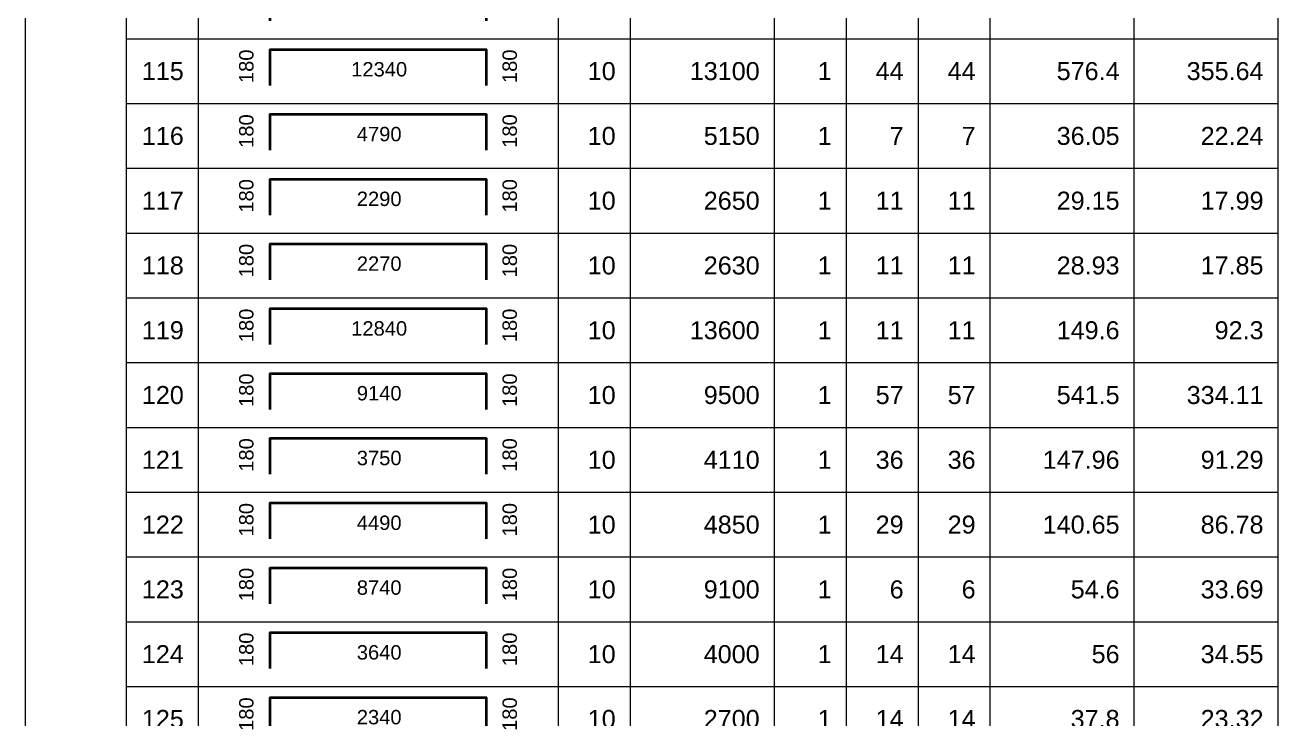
# Model space of a CAD drawing. Header units: millimetres. Extents: x -247377 to 927516, y -864259 to 155594.
# Drawn here: x 866340 to 883745, y -671312 to -661672 of the extents above; entities that cross this region are included whole.
import ezdxf
from ezdxf.enums import TextEntityAlignment as Align

# ---------------------------------------------------------------- set-up
doc = ezdxf.new("R2010")
doc.units = ezdxf.units.MM
doc.header["$MEASUREMENT"] = 0
for name, color, linetype, lineweight in [('NDC_FRAME', 7, 'Continuous', 20), ('NDC_S_REBAR', 4, 'Continuous', 35), ('NDC_S_VN TEXT', 7, 'Continuous', 20), ('NDC_Table', 3, 'Continuous', 20)]:
    doc.layers.add(name, color=color, linetype=linetype, lineweight=lineweight)
doc.styles.add('ARIAL', font='arial.ttf', dxfattribs={"width": 0.8})

# ---------------------------------------------------------------- blocks, each defined once
blk = doc.blocks.new('dang04')
at = {"layer": 'NDC_S_REBAR'}
blk.add_lwpolyline([(3405, -650), (3405, -150), (6405, -150), (6405, -650)], dxfattribs=at)
at = {"layer": 'NDC_Table'}
for p, q in [((0, 0), (0, -900)), ((1405, 0), (1405, -900)), ((2405, 0), (2405, -900)), ((7405, 0), (7405, -900)), ((8405, 0), (8405, -900)), ((10405, 0), (10405, -900)), ((11405, 0), (11405, -900)), ((12405, 0), (12405, -900)), ((13405, 0), (13405, -900)), ((15405, 0), (15405, -900)), ((17405, 0), (17405, -900)), ((1405, -900), (17405, -900))]:
    blk.add_line(p, q, dxfattribs=at)
at = {"layer": 'NDC_S_VN TEXT', "style": 'ARIAL'}
for p in [(3073, -150), (6733, -150)]:
    blk.add_attdef('D03', text='', height=200, rotation=90, dxfattribs=at).set_placement(p, align=Align.MIDDLE_RIGHT)
for p in [(2205, -450), (8205, -450), (10205, -450), (11205, -450), (12205, -450), (13205, -450), (15205, -450), (17205, -450)]:
    blk.add_attdef('D03', text='', height=250, dxfattribs=at).set_placement(p, align=Align.MIDDLE_RIGHT)
blk.add_attdef('D03', text='', height=200, dxfattribs=at).set_placement((4920, -425), align=Align.MIDDLE_CENTER)

msp = doc.modelspace()

# ---------------------------------------------------------------- block references
at = {"layer": 'NDC_FRAME'}
ref = msp.add_blockref('dang04', (866340.1, -660961.7), dxfattribs=at)
ref.add_attrib('D03', '114', dxfattribs={"layer": 'NDC_S_VN TEXT', "height": 250, "style": 'ARIAL'}).set_placement((868545.4, -661411.7), align=Align.MIDDLE_RIGHT)
ref.add_attrib('D03', '180', dxfattribs={"layer": 'NDC_S_VN TEXT', "height": 200, "rotation": 90, "style": 'ARIAL'}).set_placement((869413.4, -661111.7), align=Align.MIDDLE_RIGHT)
ref.add_attrib('D03', '3010', dxfattribs={"layer": 'NDC_S_VN TEXT', "height": 200, "style": 'ARIAL'}).set_placement((871259.7, -661386.4), align=Align.MIDDLE_CENTER)
ref.add_attrib('D03', '180', dxfattribs={"layer": 'NDC_S_VN TEXT', "height": 200, "rotation": 90, "style": 'ARIAL'}).set_placement((873072.6, -661111.7), align=Align.MIDDLE_RIGHT)
ref.add_attrib('D03', '10', dxfattribs={"layer": 'NDC_S_VN TEXT', "height": 250, "style": 'ARIAL'}).set_placement((874545.4, -661411.7), align=Align.MIDDLE_RIGHT)
ref.add_attrib('D03', '3370', dxfattribs={"layer": 'NDC_S_VN TEXT', "height": 250, "style": 'ARIAL'}).set_placement((876545.4, -661411.7), align=Align.MIDDLE_RIGHT)
ref.add_attrib('D03', '1', dxfattribs={"layer": 'NDC_S_VN TEXT', "height": 250, "style": 'ARIAL'}).set_placement((877545.4, -661411.7), align=Align.MIDDLE_RIGHT)
ref.add_attrib('D03', '17', dxfattribs={"layer": 'NDC_S_VN TEXT', "height": 250, "style": 'ARIAL'}).set_placement((878545.4, -661411.7), align=Align.MIDDLE_RIGHT)
ref.add_attrib('D03', '17', dxfattribs={"layer": 'NDC_S_VN TEXT', "height": 250, "style": 'ARIAL'}).set_placement((879545.4, -661411.4), align=Align.MIDDLE_RIGHT)
ref.add_attrib('D03', '57.29', dxfattribs={"layer": 'NDC_S_VN TEXT', "height": 250, "style": 'ARIAL'}).set_placement((881545.4, -661411.7), align=Align.MIDDLE_RIGHT)
ref.add_attrib('D03', '35.35', dxfattribs={"layer": 'NDC_S_VN TEXT', "height": 250, "style": 'ARIAL'}).set_placement((883545.4, -661411.7), align=Align.MIDDLE_RIGHT)
ref = msp.add_blockref('dang04', (866340.1, -661861.7), dxfattribs=at)
ref.add_attrib('D03', '115', dxfattribs={"layer": 'NDC_S_VN TEXT', "height": 250, "style": 'ARIAL'}).set_placement((868545.4, -662311.7), align=Align.MIDDLE_RIGHT)
ref.add_attrib('D03', '180', dxfattribs={"layer": 'NDC_S_VN TEXT', "height": 200, "rotation": 90, "style": 'ARIAL'}).set_placement((869413.4, -662011.7), align=Align.MIDDLE_RIGHT)
ref.add_attrib('D03', '12340', dxfattribs={"layer": 'NDC_S_VN TEXT', "height": 200, "style": 'ARIAL'}).set_placement((871259.7, -662286.4), align=Align.MIDDLE_CENTER)
ref.add_attrib('D03', '180', dxfattribs={"layer": 'NDC_S_VN TEXT', "height": 200, "rotation": 90, "style": 'ARIAL'}).set_placement((873072.6, -662011.7), align=Align.MIDDLE_RIGHT)
ref.add_attrib('D03', '10', dxfattribs={"layer": 'NDC_S_VN TEXT', "height": 250, "style": 'ARIAL'}).set_placement((874545.4, -662311.7), align=Align.MIDDLE_RIGHT)
ref.add_attrib('D03', '13100', dxfattribs={"layer": 'NDC_S_VN TEXT', "height": 250, "style": 'ARIAL'}).set_placement((876545.4, -662311.7), align=Align.MIDDLE_RIGHT)
ref.add_attrib('D03', '1', dxfattribs={"layer": 'NDC_S_VN TEXT', "height": 250, "style": 'ARIAL'}).set_placement((877545.4, -662311.7), align=Align.MIDDLE_RIGHT)
ref.add_attrib('D03', '44', dxfattribs={"layer": 'NDC_S_VN TEXT', "height": 250, "style": 'ARIAL'}).set_placement((878545.4, -662311.7), align=Align.MIDDLE_RIGHT)
ref.add_attrib('D03', '44', dxfattribs={"layer": 'NDC_S_VN TEXT', "height": 250, "style": 'ARIAL'}).set_placement((879545.4, -662311.4), align=Align.MIDDLE_RIGHT)
ref.add_attrib('D03', '576.4', dxfattribs={"layer": 'NDC_S_VN TEXT', "height": 250, "style": 'ARIAL'}).set_placement((881545.4, -662311.7), align=Align.MIDDLE_RIGHT)
ref.add_attrib('D03', '355.64', dxfattribs={"layer": 'NDC_S_VN TEXT', "height": 250, "style": 'ARIAL'}).set_placement((883545.4, -662311.7), align=Align.MIDDLE_RIGHT)
ref = msp.add_blockref('dang04', (866340.1, -662761.7), dxfattribs=at)
ref.add_attrib('D03', '116', dxfattribs={"layer": 'NDC_S_VN TEXT', "height": 250, "style": 'ARIAL'}).set_placement((868545.4, -663211.7), align=Align.MIDDLE_RIGHT)
ref.add_attrib('D03', '180', dxfattribs={"layer": 'NDC_S_VN TEXT', "height": 200, "rotation": 90, "style": 'ARIAL'}).set_placement((869413.4, -662911.7), align=Align.MIDDLE_RIGHT)
ref.add_attrib('D03', '4790', dxfattribs={"layer": 'NDC_S_VN TEXT', "height": 200, "style": 'ARIAL'}).set_placement((871259.7, -663186.4), align=Align.MIDDLE_CENTER)
ref.add_attrib('D03', '180', dxfattribs={"layer": 'NDC_S_VN TEXT', "height": 200, "rotation": 90, "style": 'ARIAL'}).set_placement((873072.6, -662911.7), align=Align.MIDDLE_RIGHT)
ref.add_attrib('D03', '10', dxfattribs={"layer": 'NDC_S_VN TEXT', "height": 250, "style": 'ARIAL'}).set_placement((874545.4, -663211.7), align=Align.MIDDLE_RIGHT)
ref.add_attrib('D03', '5150', dxfattribs={"layer": 'NDC_S_VN TEXT', "height": 250, "style": 'ARIAL'}).set_placement((876545.4, -663211.7), align=Align.MIDDLE_RIGHT)
ref.add_attrib('D03', '1', dxfattribs={"layer": 'NDC_S_VN TEXT', "height": 250, "style": 'ARIAL'}).set_placement((877545.4, -663211.7), align=Align.MIDDLE_RIGHT)
ref.add_attrib('D03', '7', dxfattribs={"layer": 'NDC_S_VN TEXT', "height": 250, "style": 'ARIAL'}).set_placement((878545.4, -663211.7), align=Align.MIDDLE_RIGHT)
ref.add_attrib('D03', '7', dxfattribs={"layer": 'NDC_S_VN TEXT', "height": 250, "style": 'ARIAL'}).set_placement((879545.4, -663211.4), align=Align.MIDDLE_RIGHT)
ref.add_attrib('D03', '36.05', dxfattribs={"layer": 'NDC_S_VN TEXT', "height": 250, "style": 'ARIAL'}).set_placement((881545.4, -663211.7), align=Align.MIDDLE_RIGHT)
ref.add_attrib('D03', '22.24', dxfattribs={"layer": 'NDC_S_VN TEXT', "height": 250, "style": 'ARIAL'}).set_placement((883545.4, -663211.7), align=Align.MIDDLE_RIGHT)
ref = msp.add_blockref('dang04', (866340.1, -663661.7), dxfattribs=at)
ref.add_attrib('D03', '117', dxfattribs={"layer": 'NDC_S_VN TEXT', "height": 250, "style": 'ARIAL'}).set_placement((868545.4, -664111.7), align=Align.MIDDLE_RIGHT)
ref.add_attrib('D03', '180', dxfattribs={"layer": 'NDC_S_VN TEXT', "height": 200, "rotation": 90, "style": 'ARIAL'}).set_placement((869413.4, -663811.7), align=Align.MIDDLE_RIGHT)
ref.add_attrib('D03', '2290', dxfattribs={"layer": 'NDC_S_VN TEXT', "height": 200, "style": 'ARIAL'}).set_placement((871259.7, -664086.4), align=Align.MIDDLE_CENTER)
ref.add_attrib('D03', '180', dxfattribs={"layer": 'NDC_S_VN TEXT', "height": 200, "rotation": 90, "style": 'ARIAL'}).set_placement((873072.6, -663811.7), align=Align.MIDDLE_RIGHT)
ref.add_attrib('D03', '10', dxfattribs={"layer": 'NDC_S_VN TEXT', "height": 250, "style": 'ARIAL'}).set_placement((874545.4, -664111.7), align=Align.MIDDLE_RIGHT)
ref.add_attrib('D03', '2650', dxfattribs={"layer": 'NDC_S_VN TEXT', "height": 250, "style": 'ARIAL'}).set_placement((876545.4, -664111.7), align=Align.MIDDLE_RIGHT)
ref.add_attrib('D03', '1', dxfattribs={"layer": 'NDC_S_VN TEXT', "height": 250, "style": 'ARIAL'}).set_placement((877545.4, -664111.7), align=Align.MIDDLE_RIGHT)
ref.add_attrib('D03', '11', dxfattribs={"layer": 'NDC_S_VN TEXT', "height": 250, "style": 'ARIAL'}).set_placement((878545.4, -664111.7), align=Align.MIDDLE_RIGHT)
ref.add_attrib('D03', '11', dxfattribs={"layer": 'NDC_S_VN TEXT', "height": 250, "style": 'ARIAL'}).set_placement((879545.4, -664111.4), align=Align.MIDDLE_RIGHT)
ref.add_attrib('D03', '29.15', dxfattribs={"layer": 'NDC_S_VN TEXT', "height": 250, "style": 'ARIAL'}).set_placement((881545.4, -664111.7), align=Align.MIDDLE_RIGHT)
ref.add_attrib('D03', '17.99', dxfattribs={"layer": 'NDC_S_VN TEXT', "height": 250, "style": 'ARIAL'}).set_placement((883545.4, -664111.7), align=Align.MIDDLE_RIGHT)
ref = msp.add_blockref('dang04', (866340.1, -664561.7), dxfattribs=at)
ref.add_attrib('D03', '118', dxfattribs={"layer": 'NDC_S_VN TEXT', "height": 250, "style": 'ARIAL'}).set_placement((868545.4, -665011.7), align=Align.MIDDLE_RIGHT)
ref.add_attrib('D03', '180', dxfattribs={"layer": 'NDC_S_VN TEXT', "height": 200, "rotation": 90, "style": 'ARIAL'}).set_placement((869413.4, -664711.7), align=Align.MIDDLE_RIGHT)
ref.add_attrib('D03', '2270', dxfattribs={"layer": 'NDC_S_VN TEXT', "height": 200, "style": 'ARIAL'}).set_placement((871259.7, -664986.4), align=Align.MIDDLE_CENTER)
ref.add_attrib('D03', '180', dxfattribs={"layer": 'NDC_S_VN TEXT', "height": 200, "rotation": 90, "style": 'ARIAL'}).set_placement((873072.6, -664711.7), align=Align.MIDDLE_RIGHT)
ref.add_attrib('D03', '10', dxfattribs={"layer": 'NDC_S_VN TEXT', "height": 250, "style": 'ARIAL'}).set_placement((874545.4, -665011.7), align=Align.MIDDLE_RIGHT)
ref.add_attrib('D03', '2630', dxfattribs={"layer": 'NDC_S_VN TEXT', "height": 250, "style": 'ARIAL'}).set_placement((876545.4, -665011.7), align=Align.MIDDLE_RIGHT)
ref.add_attrib('D03', '1', dxfattribs={"layer": 'NDC_S_VN TEXT', "height": 250, "style": 'ARIAL'}).set_placement((877545.4, -665011.7), align=Align.MIDDLE_RIGHT)
ref.add_attrib('D03', '11', dxfattribs={"layer": 'NDC_S_VN TEXT', "height": 250, "style": 'ARIAL'}).set_placement((878545.4, -665011.7), align=Align.MIDDLE_RIGHT)
ref.add_attrib('D03', '11', dxfattribs={"layer": 'NDC_S_VN TEXT', "height": 250, "style": 'ARIAL'}).set_placement((879545.4, -665011.4), align=Align.MIDDLE_RIGHT)
ref.add_attrib('D03', '28.93', dxfattribs={"layer": 'NDC_S_VN TEXT', "height": 250, "style": 'ARIAL'}).set_placement((881545.4, -665011.7), align=Align.MIDDLE_RIGHT)
ref.add_attrib('D03', '17.85', dxfattribs={"layer": 'NDC_S_VN TEXT', "height": 250, "style": 'ARIAL'}).set_placement((883545.4, -665011.7), align=Align.MIDDLE_RIGHT)
ref = msp.add_blockref('dang04', (866340.1, -665461.7), dxfattribs=at)
ref.add_attrib('D03', '119', dxfattribs={"layer": 'NDC_S_VN TEXT', "height": 250, "style": 'ARIAL'}).set_placement((868545.4, -665911.7), align=Align.MIDDLE_RIGHT)
ref.add_attrib('D03', '180', dxfattribs={"layer": 'NDC_S_VN TEXT', "height": 200, "rotation": 90, "style": 'ARIAL'}).set_placement((869413.4, -665611.7), align=Align.MIDDLE_RIGHT)
ref.add_attrib('D03', '12840', dxfattribs={"layer": 'NDC_S_VN TEXT', "height": 200, "style": 'ARIAL'}).set_placement((871259.7, -665886.4), align=Align.MIDDLE_CENTER)
ref.add_attrib('D03', '180', dxfattribs={"layer": 'NDC_S_VN TEXT', "height": 200, "rotation": 90, "style": 'ARIAL'}).set_placement((873072.6, -665611.7), align=Align.MIDDLE_RIGHT)
ref.add_attrib('D03', '10', dxfattribs={"layer": 'NDC_S_VN TEXT', "height": 250, "style": 'ARIAL'}).set_placement((874545.4, -665911.7), align=Align.MIDDLE_RIGHT)
ref.add_attrib('D03', '13600', dxfattribs={"layer": 'NDC_S_VN TEXT', "height": 250, "style": 'ARIAL'}).set_placement((876545.4, -665911.7), align=Align.MIDDLE_RIGHT)
ref.add_attrib('D03', '1', dxfattribs={"layer": 'NDC_S_VN TEXT', "height": 250, "style": 'ARIAL'}).set_placement((877545.4, -665911.7), align=Align.MIDDLE_RIGHT)
ref.add_attrib('D03', '11', dxfattribs={"layer": 'NDC_S_VN TEXT', "height": 250, "style": 'ARIAL'}).set_placement((878545.4, -665911.7), align=Align.MIDDLE_RIGHT)
ref.add_attrib('D03', '11', dxfattribs={"layer": 'NDC_S_VN TEXT', "height": 250, "style": 'ARIAL'}).set_placement((879545.4, -665911.4), align=Align.MIDDLE_RIGHT)
ref.add_attrib('D03', '149.6', dxfattribs={"layer": 'NDC_S_VN TEXT', "height": 250, "style": 'ARIAL'}).set_placement((881545.4, -665911.7), align=Align.MIDDLE_RIGHT)
ref.add_attrib('D03', '92.3', dxfattribs={"layer": 'NDC_S_VN TEXT', "height": 250, "style": 'ARIAL'}).set_placement((883545.4, -665911.7), align=Align.MIDDLE_RIGHT)
ref = msp.add_blockref('dang04', (866340.1, -666361.7), dxfattribs=at)
ref.add_attrib('D03', '120', dxfattribs={"layer": 'NDC_S_VN TEXT', "height": 250, "style": 'ARIAL'}).set_placement((868545.4, -666811.7), align=Align.MIDDLE_RIGHT)
ref.add_attrib('D03', '180', dxfattribs={"layer": 'NDC_S_VN TEXT', "height": 200, "rotation": 90, "style": 'ARIAL'}).set_placement((869413.4, -666511.7), align=Align.MIDDLE_RIGHT)
ref.add_attrib('D03', '9140', dxfattribs={"layer": 'NDC_S_VN TEXT', "height": 200, "style": 'ARIAL'}).set_placement((871259.7, -666786.4), align=Align.MIDDLE_CENTER)
ref.add_attrib('D03', '180', dxfattribs={"layer": 'NDC_S_VN TEXT', "height": 200, "rotation": 90, "style": 'ARIAL'}).set_placement((873072.6, -666511.7), align=Align.MIDDLE_RIGHT)
ref.add_attrib('D03', '10', dxfattribs={"layer": 'NDC_S_VN TEXT', "height": 250, "style": 'ARIAL'}).set_placement((874545.4, -666811.7), align=Align.MIDDLE_RIGHT)
ref.add_attrib('D03', '9500', dxfattribs={"layer": 'NDC_S_VN TEXT', "height": 250, "style": 'ARIAL'}).set_placement((876545.4, -666811.7), align=Align.MIDDLE_RIGHT)
ref.add_attrib('D03', '1', dxfattribs={"layer": 'NDC_S_VN TEXT', "height": 250, "style": 'ARIAL'}).set_placement((877545.4, -666811.7), align=Align.MIDDLE_RIGHT)
ref.add_attrib('D03', '57', dxfattribs={"layer": 'NDC_S_VN TEXT', "height": 250, "style": 'ARIAL'}).set_placement((878545.4, -666811.7), align=Align.MIDDLE_RIGHT)
ref.add_attrib('D03', '57', dxfattribs={"layer": 'NDC_S_VN TEXT', "height": 250, "style": 'ARIAL'}).set_placement((879545.4, -666811.4), align=Align.MIDDLE_RIGHT)
ref.add_attrib('D03', '541.5', dxfattribs={"layer": 'NDC_S_VN TEXT', "height": 250, "style": 'ARIAL'}).set_placement((881545.4, -666811.7), align=Align.MIDDLE_RIGHT)
ref.add_attrib('D03', '334.11', dxfattribs={"layer": 'NDC_S_VN TEXT', "height": 250, "style": 'ARIAL'}).set_placement((883545.4, -666811.7), align=Align.MIDDLE_RIGHT)
ref = msp.add_blockref('dang04', (866340.1, -667261.7), dxfattribs=at)
ref.add_attrib('D03', '121', dxfattribs={"layer": 'NDC_S_VN TEXT', "height": 250, "style": 'ARIAL'}).set_placement((868545.4, -667711.7), align=Align.MIDDLE_RIGHT)
ref.add_attrib('D03', '180', dxfattribs={"layer": 'NDC_S_VN TEXT', "height": 200, "rotation": 90, "style": 'ARIAL'}).set_placement((869413.4, -667411.7), align=Align.MIDDLE_RIGHT)
ref.add_attrib('D03', '3750', dxfattribs={"layer": 'NDC_S_VN TEXT', "height": 200, "style": 'ARIAL'}).set_placement((871259.7, -667686.4), align=Align.MIDDLE_CENTER)
ref.add_attrib('D03', '180', dxfattribs={"layer": 'NDC_S_VN TEXT', "height": 200, "rotation": 90, "style": 'ARIAL'}).set_placement((873072.6, -667411.7), align=Align.MIDDLE_RIGHT)
ref.add_attrib('D03', '10', dxfattribs={"layer": 'NDC_S_VN TEXT', "height": 250, "style": 'ARIAL'}).set_placement((874545.4, -667711.7), align=Align.MIDDLE_RIGHT)
ref.add_attrib('D03', '4110', dxfattribs={"layer": 'NDC_S_VN TEXT', "height": 250, "style": 'ARIAL'}).set_placement((876545.4, -667711.7), align=Align.MIDDLE_RIGHT)
ref.add_attrib('D03', '1', dxfattribs={"layer": 'NDC_S_VN TEXT', "height": 250, "style": 'ARIAL'}).set_placement((877545.4, -667711.7), align=Align.MIDDLE_RIGHT)
ref.add_attrib('D03', '36', dxfattribs={"layer": 'NDC_S_VN TEXT', "height": 250, "style": 'ARIAL'}).set_placement((878545.4, -667711.7), align=Align.MIDDLE_RIGHT)
ref.add_attrib('D03', '36', dxfattribs={"layer": 'NDC_S_VN TEXT', "height": 250, "style": 'ARIAL'}).set_placement((879545.4, -667711.4), align=Align.MIDDLE_RIGHT)
ref.add_attrib('D03', '147.96', dxfattribs={"layer": 'NDC_S_VN TEXT', "height": 250, "style": 'ARIAL'}).set_placement((881545.4, -667711.7), align=Align.MIDDLE_RIGHT)
ref.add_attrib('D03', '91.29', dxfattribs={"layer": 'NDC_S_VN TEXT', "height": 250, "style": 'ARIAL'}).set_placement((883545.4, -667711.7), align=Align.MIDDLE_RIGHT)
ref = msp.add_blockref('dang04', (866340.1, -668161.7), dxfattribs=at)
ref.add_attrib('D03', '122', dxfattribs={"layer": 'NDC_S_VN TEXT', "height": 250, "style": 'ARIAL'}).set_placement((868545.4, -668611.7), align=Align.MIDDLE_RIGHT)
ref.add_attrib('D03', '180', dxfattribs={"layer": 'NDC_S_VN TEXT', "height": 200, "rotation": 90, "style": 'ARIAL'}).set_placement((869413.4, -668311.7), align=Align.MIDDLE_RIGHT)
ref.add_attrib('D03', '4490', dxfattribs={"layer": 'NDC_S_VN TEXT', "height": 200, "style": 'ARIAL'}).set_placement((871259.7, -668586.4), align=Align.MIDDLE_CENTER)
ref.add_attrib('D03', '180', dxfattribs={"layer": 'NDC_S_VN TEXT', "height": 200, "rotation": 90, "style": 'ARIAL'}).set_placement((873072.6, -668311.7), align=Align.MIDDLE_RIGHT)
ref.add_attrib('D03', '10', dxfattribs={"layer": 'NDC_S_VN TEXT', "height": 250, "style": 'ARIAL'}).set_placement((874545.4, -668611.7), align=Align.MIDDLE_RIGHT)
ref.add_attrib('D03', '4850', dxfattribs={"layer": 'NDC_S_VN TEXT', "height": 250, "style": 'ARIAL'}).set_placement((876545.4, -668611.7), align=Align.MIDDLE_RIGHT)
ref.add_attrib('D03', '1', dxfattribs={"layer": 'NDC_S_VN TEXT', "height": 250, "style": 'ARIAL'}).set_placement((877545.4, -668611.7), align=Align.MIDDLE_RIGHT)
ref.add_attrib('D03', '29', dxfattribs={"layer": 'NDC_S_VN TEXT', "height": 250, "style": 'ARIAL'}).set_placement((878545.4, -668611.7), align=Align.MIDDLE_RIGHT)
ref.add_attrib('D03', '29', dxfattribs={"layer": 'NDC_S_VN TEXT', "height": 250, "style": 'ARIAL'}).set_placement((879545.4, -668611.4), align=Align.MIDDLE_RIGHT)
ref.add_attrib('D03', '140.65', dxfattribs={"layer": 'NDC_S_VN TEXT', "height": 250, "style": 'ARIAL'}).set_placement((881545.4, -668611.7), align=Align.MIDDLE_RIGHT)
ref.add_attrib('D03', '86.78', dxfattribs={"layer": 'NDC_S_VN TEXT', "height": 250, "style": 'ARIAL'}).set_placement((883545.4, -668611.7), align=Align.MIDDLE_RIGHT)
ref = msp.add_blockref('dang04', (866340.1, -669061.7), dxfattribs=at)
ref.add_attrib('D03', '123', dxfattribs={"layer": 'NDC_S_VN TEXT', "height": 250, "style": 'ARIAL'}).set_placement((868545.4, -669511.7), align=Align.MIDDLE_RIGHT)
ref.add_attrib('D03', '180', dxfattribs={"layer": 'NDC_S_VN TEXT', "height": 200, "rotation": 90, "style": 'ARIAL'}).set_placement((869413.4, -669211.7), align=Align.MIDDLE_RIGHT)
ref.add_attrib('D03', '8740', dxfattribs={"layer": 'NDC_S_VN TEXT', "height": 200, "style": 'ARIAL'}).set_placement((871259.7, -669486.4), align=Align.MIDDLE_CENTER)
ref.add_attrib('D03', '180', dxfattribs={"layer": 'NDC_S_VN TEXT', "height": 200, "rotation": 90, "style": 'ARIAL'}).set_placement((873072.6, -669211.7), align=Align.MIDDLE_RIGHT)
ref.add_attrib('D03', '10', dxfattribs={"layer": 'NDC_S_VN TEXT', "height": 250, "style": 'ARIAL'}).set_placement((874545.4, -669511.7), align=Align.MIDDLE_RIGHT)
ref.add_attrib('D03', '9100', dxfattribs={"layer": 'NDC_S_VN TEXT', "height": 250, "style": 'ARIAL'}).set_placement((876545.4, -669511.7), align=Align.MIDDLE_RIGHT)
ref.add_attrib('D03', '1', dxfattribs={"layer": 'NDC_S_VN TEXT', "height": 250, "style": 'ARIAL'}).set_placement((877545.4, -669511.7), align=Align.MIDDLE_RIGHT)
ref.add_attrib('D03', '6', dxfattribs={"layer": 'NDC_S_VN TEXT', "height": 250, "style": 'ARIAL'}).set_placement((878545.4, -669511.7), align=Align.MIDDLE_RIGHT)
ref.add_attrib('D03', '6', dxfattribs={"layer": 'NDC_S_VN TEXT', "height": 250, "style": 'ARIAL'}).set_placement((879545.4, -669511.4), align=Align.MIDDLE_RIGHT)
ref.add_attrib('D03', '54.6', dxfattribs={"layer": 'NDC_S_VN TEXT', "height": 250, "style": 'ARIAL'}).set_placement((881545.4, -669511.7), align=Align.MIDDLE_RIGHT)
ref.add_attrib('D03', '33.69', dxfattribs={"layer": 'NDC_S_VN TEXT', "height": 250, "style": 'ARIAL'}).set_placement((883545.4, -669511.7), align=Align.MIDDLE_RIGHT)
ref = msp.add_blockref('dang04', (866340.1, -669961.7), dxfattribs=at)
ref.add_attrib('D03', '124', dxfattribs={"layer": 'NDC_S_VN TEXT', "height": 250, "style": 'ARIAL'}).set_placement((868545.4, -670411.7), align=Align.MIDDLE_RIGHT)
ref.add_attrib('D03', '180', dxfattribs={"layer": 'NDC_S_VN TEXT', "height": 200, "rotation": 90, "style": 'ARIAL'}).set_placement((869413.4, -670111.7), align=Align.MIDDLE_RIGHT)
ref.add_attrib('D03', '3640', dxfattribs={"layer": 'NDC_S_VN TEXT', "height": 200, "style": 'ARIAL'}).set_placement((871259.7, -670386.4), align=Align.MIDDLE_CENTER)
ref.add_attrib('D03', '180', dxfattribs={"layer": 'NDC_S_VN TEXT', "height": 200, "rotation": 90, "style": 'ARIAL'}).set_placement((873072.6, -670111.7), align=Align.MIDDLE_RIGHT)
ref.add_attrib('D03', '10', dxfattribs={"layer": 'NDC_S_VN TEXT', "height": 250, "style": 'ARIAL'}).set_placement((874545.4, -670411.7), align=Align.MIDDLE_RIGHT)
ref.add_attrib('D03', '4000', dxfattribs={"layer": 'NDC_S_VN TEXT', "height": 250, "style": 'ARIAL'}).set_placement((876545.4, -670411.7), align=Align.MIDDLE_RIGHT)
ref.add_attrib('D03', '1', dxfattribs={"layer": 'NDC_S_VN TEXT', "height": 250, "style": 'ARIAL'}).set_placement((877545.4, -670411.7), align=Align.MIDDLE_RIGHT)
ref.add_attrib('D03', '14', dxfattribs={"layer": 'NDC_S_VN TEXT', "height": 250, "style": 'ARIAL'}).set_placement((878545.4, -670411.7), align=Align.MIDDLE_RIGHT)
ref.add_attrib('D03', '14', dxfattribs={"layer": 'NDC_S_VN TEXT', "height": 250, "style": 'ARIAL'}).set_placement((879545.4, -670411.4), align=Align.MIDDLE_RIGHT)
ref.add_attrib('D03', '56', dxfattribs={"layer": 'NDC_S_VN TEXT', "height": 250, "style": 'ARIAL'}).set_placement((881545.4, -670411.7), align=Align.MIDDLE_RIGHT)
ref.add_attrib('D03', '34.55', dxfattribs={"layer": 'NDC_S_VN TEXT', "height": 250, "style": 'ARIAL'}).set_placement((883545.4, -670411.7), align=Align.MIDDLE_RIGHT)
ref = msp.add_blockref('dang04', (866340.1, -670861.7), dxfattribs=at)
ref.add_attrib('D03', '125', dxfattribs={"layer": 'NDC_S_VN TEXT', "height": 250, "style": 'ARIAL'}).set_placement((868545.4, -671311.7), align=Align.MIDDLE_RIGHT)
ref.add_attrib('D03', '180', dxfattribs={"layer": 'NDC_S_VN TEXT', "height": 200, "rotation": 90, "style": 'ARIAL'}).set_placement((869413.4, -671011.7), align=Align.MIDDLE_RIGHT)
ref.add_attrib('D03', '2340', dxfattribs={"layer": 'NDC_S_VN TEXT', "height": 200, "style": 'ARIAL'}).set_placement((871259.7, -671286.4), align=Align.MIDDLE_CENTER)
ref.add_attrib('D03', '180', dxfattribs={"layer": 'NDC_S_VN TEXT', "height": 200, "rotation": 90, "style": 'ARIAL'}).set_placement((873072.6, -671011.7), align=Align.MIDDLE_RIGHT)
ref.add_attrib('D03', '10', dxfattribs={"layer": 'NDC_S_VN TEXT', "height": 250, "style": 'ARIAL'}).set_placement((874545.4, -671311.7), align=Align.MIDDLE_RIGHT)
ref.add_attrib('D03', '2700', dxfattribs={"layer": 'NDC_S_VN TEXT', "height": 250, "style": 'ARIAL'}).set_placement((876545.4, -671311.7), align=Align.MIDDLE_RIGHT)
ref.add_attrib('D03', '1', dxfattribs={"layer": 'NDC_S_VN TEXT', "height": 250, "style": 'ARIAL'}).set_placement((877545.4, -671311.7), align=Align.MIDDLE_RIGHT)
ref.add_attrib('D03', '14', dxfattribs={"layer": 'NDC_S_VN TEXT', "height": 250, "style": 'ARIAL'}).set_placement((878545.4, -671311.7), align=Align.MIDDLE_RIGHT)
ref.add_attrib('D03', '14', dxfattribs={"layer": 'NDC_S_VN TEXT', "height": 250, "style": 'ARIAL'}).set_placement((879545.4, -671311.4), align=Align.MIDDLE_RIGHT)
ref.add_attrib('D03', '37.8', dxfattribs={"layer": 'NDC_S_VN TEXT', "height": 250, "style": 'ARIAL'}).set_placement((881545.4, -671311.7), align=Align.MIDDLE_RIGHT)
ref.add_attrib('D03', '23.32', dxfattribs={"layer": 'NDC_S_VN TEXT', "height": 250, "style": 'ARIAL'}).set_placement((883545.4, -671311.7), align=Align.MIDDLE_RIGHT)

doc.saveas('drawing.dxf')
